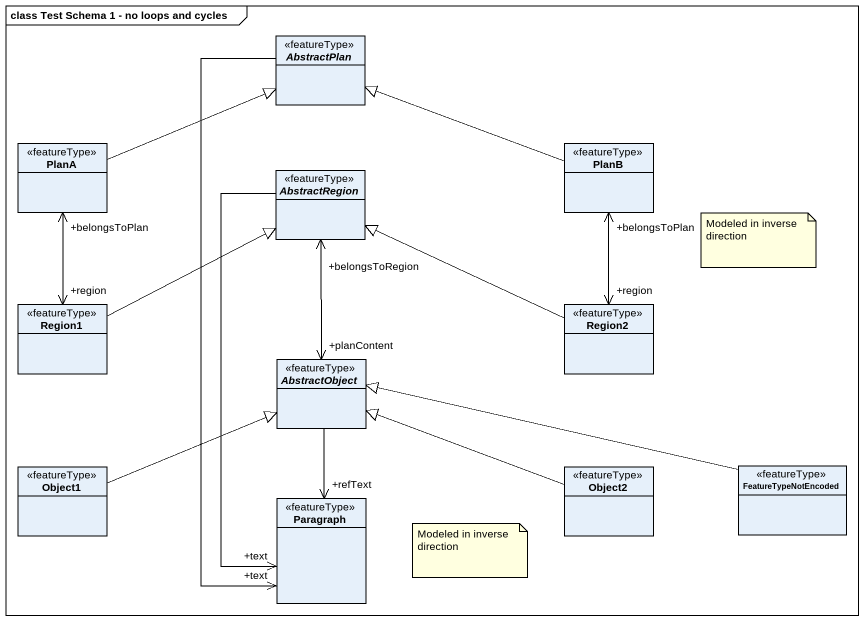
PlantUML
@startuml
mainframe class Test Schema 1 - no loops and cycles
hide circle
hide empty members
abstract class AbstractPlan <<featureType>>
class PlanA <<featureType>>
class PlanB <<featureType>>
abstract class AbstractRegion <<featureType>>
class Region1 <<featureType>>
class Region2 <<featureType>>
abstract class AbstractObject <<featureType>>
class Object1 <<featureType>>
class Object2 <<featureType>>
class FeatureTypeNotEncoded <<featureType>>
class Paragraph <<featureType>>
AbstractPlan --> "+text" Paragraph
PlanA -right-|> AbstractPlan
PlanA "+belongsToPlan" <--> "+region" Region1
PlanB -left-|> AbstractPlan
AbstractRegion "+belongsToRegion" <--> "+planContent" AbstractObject
AbstractRegion --> "+text" Paragraph
Region1 -right-|> AbstractRegion
Region2 "+region" <-up-> "+belongsToPlan" PlanB
Region2 -left-|> AbstractRegion
Object1 -right-|> AbstractObject
Object2 -left-|> AbstractObject
FeatureTypeNotEncoded -left-|> AbstractObject
Paragraph "+refText" <-up- AbstractObject
note as N1
  Modeled in inverse direction
end note
note as N2
  Modeled in inverse direction
end note
@enduml
